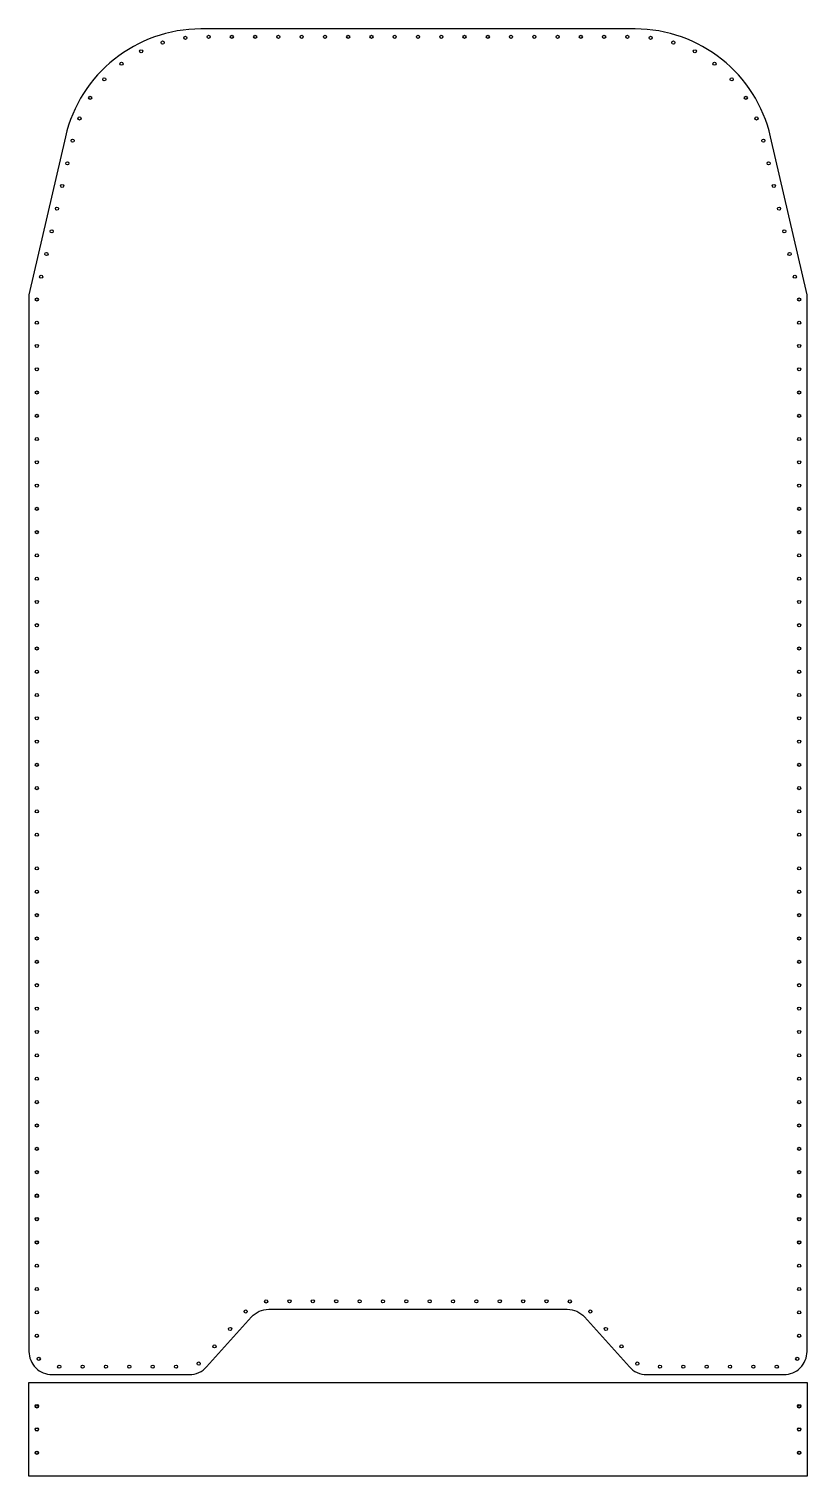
# Model space of a CAD drawing. Header units: millimetres. Extents: x 2719 to 3088, y 1580 to 2266.
import ezdxf

# ---------------------------------------------------------------- set-up
doc = ezdxf.new("R2010")
doc.units = ezdxf.units.MM

# ---------------------------------------------------------------- blocks, each defined once
blk = doc.blocks.new('*U21')
blk.add_circle((0, 0), 0.75)
blk = doc.blocks.new('*U22')
at = {"color": 0, "linetype": 'ByBlock', "lineweight": -2, "transparency": 16777216}
for p, rotation in [((2722.86, 1868.28), 270), ((3084.36, 1868.28), 90.00000000000396), ((2722.86, 1857.21), 270), ((3084.36, 1857.21), 90.00000000000396), ((2722.86, 1846.13), 270), ((3084.36, 1846.13), 90.00000000000396), ((2722.86, 1835.05), 270), ((3084.36, 1835.05), 90.00000000000396), ((2722.86, 1823.97), 270), ((3084.36, 1823.97), 90.00000000000396), ((2722.86, 1812.89), 270), ((3084.36, 1812.89), 90.00000000000396), ((2722.86, 1801.81), 270), ((3084.36, 1801.81), 90.00000000000396), ((2722.86, 1790.73), 270), ((3084.36, 1790.73), 90.00000000000396), ((2722.86, 1779.65), 270), ((3084.36, 1779.65), 90.00000000000396), ((2722.86, 1768.57), 270), ((3084.36, 1768.57), 90.00000000000396), ((2722.86, 1757.49), 270), ((3084.36, 1757.49), 90.00000000000396), ((2722.86, 1746.41), 270), ((3084.36, 1746.41), 90.00000000000396), ((2722.86, 1735.33), 270), ((3084.36, 1735.33), 90.00000000000396), ((2722.86, 1724.25), 270), ((3084.36, 1724.25), 90.00000000000396), ((2722.86, 1713.17), 270), ((3084.36, 1713.17), 90.00000000000396), ((2722.86, 1702.09), 270), ((3084.36, 1702.09), 90.00000000000396), ((2722.86, 1691.01), 270), ((3084.36, 1691.01), 90.00000000000396), ((2722.86, 1679.93), 270), ((3084.36, 1679.93), 90.00000000000396), ((2722.86, 1668.85), 270), ((3084.36, 1668.85), 90.00000000000396), ((2831.6, 1662.98), 4.786615271700849), ((2975.63, 1662.98), 355.2133847283008), ((2722.86, 1657.78), 270), ((2821.9, 1658.19), 47.82420955009484), ((2985.33, 1658.19), 312.1757904499031), ((3084.36, 1657.78), 90.00000000000396), ((2722.86, 1646.7), 270), ((2814.5, 1649.94), 48.10902262177457), ((2992.72, 1649.94), 311.8909773782311), ((3084.36, 1646.7), 90.00000000000396), ((2807.1, 1641.69), 48.10902262177457), ((3000.12, 1641.69), 311.8909773782311), ((2723.77, 1635.77), 298.9877681705765), ((2799.61, 1633.53), 37.50539652744926), ((3007.61, 1633.53), 322.4946034725473), ((3083.45, 1635.77), 61.01223182943009)]:
    blk.add_blockref('*U21', p, dxfattribs=dict(at, rotation=rotation))
for p in [(2842.67, 1663.03), (2853.75, 1663.03), (2864.83, 1663.03), (2875.91, 1663.03), (2886.99, 1663.03), (2898.07, 1663.03), (2909.15, 1663.03), (2920.23, 1663.03), (2931.31, 1663.03), (2942.39, 1663.03), (2953.47, 1663.03), (2964.55, 1663.03), (2733.47, 1632.03), (2744.55, 1632.03), (2755.63, 1632.03), (2766.71, 1632.03), (2777.79, 1632.03), (2788.87, 1632.03), (3018.35, 1632.03), (3029.43, 1632.03), (3040.51, 1632.03), (3051.59, 1632.03), (3062.67, 1632.03), (3073.75, 1632.03)]:
    blk.add_blockref('*U21', p, dxfattribs=at)
blk = doc.blocks.new('*U23')
blk.add_circle((0, 0), 0.75)
blk = doc.blocks.new('*U24')
at = {"color": 0, "linetype": 'ByBlock', "lineweight": -2, "transparency": 16777216}
for p, rotation in [((2782.52, 2259.82), 16.97837264174148), ((2793.3, 2262.09), 6.823837931347934), ((3013.92, 2262.09), 353.1761620686535), ((3024.7, 2259.82), 343.0216273582597), ((2762.99, 2249.81), 37.28744206252847), ((2772.31, 2255.68), 27.13290735213498), ((3034.91, 2255.68), 332.8670926478661), ((3044.23, 2249.81), 322.7125579374723), ((2754.85, 2242.39), 47.44197677292193), ((3052.38, 2242.39), 312.5580232270788), ((2748.14, 2233.64), 57.59651148331538), ((3059.08, 2233.64), 302.403488516685), ((2743.08, 2223.85), 67.75104619370885), ((3064.14, 2223.85), 292.2489538062913), ((2739.82, 2213.33), 77.00000000000007), ((3067.4, 2213.33), 283), ((2737.34, 2202.58), 77.00000000000007), ((3069.88, 2202.58), 283), ((2734.86, 2191.83), 77.00000000000007), ((3072.36, 2191.83), 283), ((2732.38, 2181.08), 77.00000000000007), ((3074.84, 2181.08), 283), ((2729.9, 2170.33), 77.00000000000007), ((3077.33, 2170.33), 283), ((2727.41, 2159.58), 77.00000000000007), ((3079.81, 2159.58), 283), ((2724.93, 2148.83), 77.00000000000007), ((3082.29, 2148.83), 283), ((2722.86, 2138.03), 90), ((3084.36, 2138.03), 270.0000000000003), ((2722.86, 2127), 90), ((3084.36, 2127), 270.0000000000003), ((2722.86, 2115.97), 90), ((3084.36, 2115.97), 270.0000000000003), ((2722.86, 2104.94), 90), ((3084.36, 2104.94), 270.0000000000003), ((2722.86, 2093.9), 90), ((3084.36, 2093.9), 270.0000000000003), ((2722.86, 2082.87), 90), ((3084.36, 2082.87), 270.0000000000003), ((2722.86, 2071.84), 90), ((3084.36, 2071.84), 270.0000000000003), ((2722.86, 2060.81), 90), ((3084.36, 2060.81), 270.0000000000003), ((2722.86, 2049.77), 90), ((3084.36, 2049.77), 270.0000000000003), ((2722.86, 2038.74), 90), ((3084.36, 2038.74), 270.0000000000003), ((2722.86, 2027.71), 90), ((3084.36, 2027.71), 270.0000000000003), ((2722.86, 2016.68), 90), ((3084.36, 2016.68), 270.0000000000003), ((2722.86, 2005.64), 90), ((3084.36, 2005.64), 270.0000000000003), ((2722.86, 1994.61), 90), ((3084.36, 1994.61), 270.0000000000003), ((2722.86, 1983.58), 90), ((3084.36, 1983.58), 270.0000000000003), ((2722.86, 1972.55), 90), ((3084.36, 1972.55), 270.0000000000003), ((2722.86, 1961.51), 90), ((3084.36, 1961.51), 270.0000000000003), ((2722.86, 1950.48), 90), ((3084.36, 1950.48), 270.0000000000003), ((2722.86, 1939.45), 90), ((3084.36, 1939.45), 270.0000000000003), ((2722.86, 1928.41), 90), ((3084.36, 1928.41), 270.0000000000003), ((2722.86, 1917.38), 90), ((3084.36, 1917.38), 270.0000000000003), ((2722.86, 1906.35), 90), ((3084.36, 1906.35), 270.0000000000003), ((2722.86, 1895.32), 90), ((3084.36, 1895.32), 270.0000000000003), ((2722.86, 1884.28), 90), ((3084.36, 1884.28), 270.0000000000003)]:
    blk.add_blockref('*U23', p, dxfattribs=dict(at, rotation=rotation))
for p in [(2804.32, 2262.53), (2815.35, 2262.53), (2826.38, 2262.53), (2837.41, 2262.53), (2848.45, 2262.53), (2859.48, 2262.53), (2870.51, 2262.53), (2881.55, 2262.53), (2892.58, 2262.53), (2903.61, 2262.53), (2914.64, 2262.53), (2925.68, 2262.53), (2936.71, 2262.53), (2947.74, 2262.53), (2958.77, 2262.53), (2969.81, 2262.53), (2980.84, 2262.53), (2991.87, 2262.53), (3002.9, 2262.53)]:
    blk.add_blockref('*U23', p, dxfattribs=at)

msp = doc.modelspace()

# ---------------------------------------------------------------- linework, layer by layer
msp.add_lwpolyline([(2719.11, 2140.28), (2719.11, 1639.28, 0.414214), (2730.11, 1628.28), (2795.2, 1628.28, 0.213054), (2803.39, 1631.94), (2824.64, 1655.63, -0.213054), (2832.83, 1659.28), (2974.39, 1659.28, -0.213054), (2982.58, 1655.63), (3003.83, 1631.94, 0.213054), (3012.02, 1628.28), (3077.11, 1628.28, 0.414214), (3088.11, 1639.28), (3088.11, 2140.28), (3070.83, 2215.13, 0.349216), (3006.52, 2266.28), (2800.7, 2266.28, 0.349216), (2736.39, 2215.13)], format="xyb", close=True)
msp.add_lwpolyline([(3088.11, 1624.51), (3088.11, 1580.19), (2719.11, 1580.19), (2719.11, 1624.51)], close=True)
for centre in [(2722.86, 1712.93), (3084.36, 1712.93), (2722.86, 1701.93), (3084.36, 1701.93), (2722.86, 1690.93), (3084.36, 1690.93), (2722.86, 1613.43), (2722.86, 1613.19), (3084.36, 1613.43), (3084.36, 1613.19), (2722.86, 1602.35), (2722.86, 1602.19), (3084.36, 1602.35), (3084.36, 1602.19), (2722.86, 1591.27), (2722.86, 1591.19), (3084.36, 1591.27), (3084.36, 1591.19)]:
    msp.add_circle(centre, 0.75)

# ---------------------------------------------------------------- block references
for name in ['*U24', '*U22']:
    msp.add_blockref(name, (0, 0))

doc.saveas('drawing.dxf')
